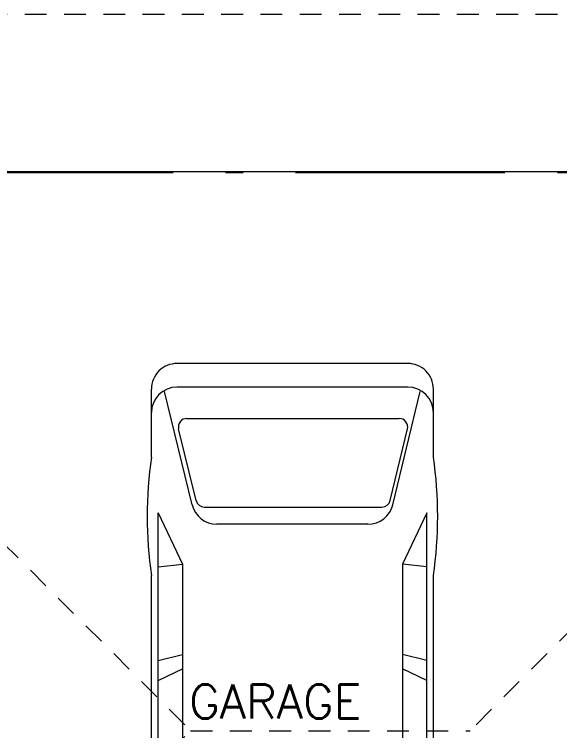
# Model space of a CAD drawing. Header units: metres. Extents: x 8 to 2416, y -346 to 476.
# Drawn here: x 30.142 to 33.265, y 49.754 to 53.854 of the extents above; entities that cross this region are included whole.
import ezdxf

# ---------------------------------------------------------------- set-up
doc = ezdxf.new("R2010")
doc.units = ezdxf.units.M
for name, pattern in [('0', [0]), ('ACAD_ISO10W100', [18, 12, -3, 0, -3]), ('HIDDEN2', [0.1875, 0.125, -0.0625])]:
    doc.linetypes.add(name, pattern=pattern)
doc.layers.get('0').update_dxf_attribs({"color": 250, "linetype": '0', "lineweight": 20})
for name, color, linetype, lineweight in [('02_mobiliario', 250, 'Continuous', 5), ('baños', 140, 'Continuous', 0), ('MOBILIARIOS', 252, 'Continuous', 0), ('piso', 253, 'Continuous', 0), ('textos', 7, 'Continuous', 0)]:
    doc.layers.add(name, color=color, linetype=linetype, lineweight=lineweight)
doc.layers.add('SOLAR', color=7, linetype='ACAD_ISO10W100', lineweight=9, true_color=0xff1414)
doc.layers.add('Techos 1', color=7, linetype='HIDDEN2', lineweight=9, true_color=0x42391a)
doc.styles.get("Standard").update_dxf_attribs({"font": 'arial.ttf', "height": 0.1875})

# ---------------------------------------------------------------- blocks, each defined once
blk = doc.blocks.new('PL BASE 1N NASAS 09')
at = {"layer": 'piso'}
blk.add_line((-121.8711, -35.2497), (-114.9911, -35.2497), dxfattribs=at)
at = {"layer": 'Techos 1'}
for p, q in [((-123.3311, -34.3497), (-113.5311, -34.3497)), ((-123.3311, -34.3497), (-119.2311, -38.4497)), ((-113.5311, -34.3497), (-117.6311, -38.4497)), ((-123.3311, -42.5497), (-119.2311, -38.4497)), ((-119.2311, -38.4497), (-117.6311, -38.4497))]:
    blk.add_line(p, q, dxfattribs=at)
at = {"layer": 'textos', "insert": (-119.3734, -38.3805), "char_height": 0.195, "width": 3.404877, "attachment_point": 7}
blk.add_mtext('{\\Fromans|c0; GARAGE}', dxfattribs=at)
blk = doc.blocks.new('carro1')
at = {"layer": 'MOBILIARIOS'}
for p, q in [((-0.3195, 1.577), (-0.7087, 1.577)), ((-0.3195, 1.577), (-0.7087, 1.577)), ((2.066, 1.577), (0.3591, 1.577)), ((2.066, 1.577), (0.3591, 1.577)), ((2.9764, 1.577), (2.7405, 1.577)), ((2.9764, 1.577), (2.7405, 1.577)), ((0, 1.5395), (0.2941, 1.4)), ((1.7417, 1.5395), (0, 1.5395)), ((1.7417, 1.5395), (0, 1.5395)), ((0, 1.5395), (0.2941, 1.4)), ((0.3093, 1.5395), (0.2941, 1.4)), ((0.3093, 1.5395), (0.2941, 1.4)), ((0.845, 1.5395), (0.8104, 1.4)), ((0.845, 1.5395), (0.8104, 1.4)), ((0.9588, 1.5395), (0.8933, 1.4)), ((0.9588, 1.5395), (0.8933, 1.4)), ((1.3304, 1.4), (1.7417, 1.5395)), ((1.3304, 1.4), (1.7417, 1.5395)), ((-0.047, 1.3442), (-0.6952, 1.5015)), ((-0.047, 1.3442), (-0.6952, 1.5015)), ((1.8223, 1.5157), (2.9825, 1.3968)), ((1.8223, 1.5157), (2.9825, 1.3968)), ((1.4872, 1.3505), (1.8172, 1.4575)), ((1.4872, 1.3505), (1.8172, 1.4575)), ((-0.855, 1.4307), (-0.855, 0.1088)), ((-0.855, 1.4307), (-0.855, 0.1088)), ((-0.72, 1.4307), (-0.72, 0.1088)), ((-0.72, 1.4307), (-0.72, 0.1088)), ((-0.0704, 1.3295), (-0.4803, 1.4289)), ((-0.0704, 1.3295), (-0.4803, 1.4289)), ((0.2941, 1.4), (1.3304, 1.4)), ((0.2941, 1.4), (1.3304, 1.4)), ((2.9825, 1.4307), (2.9825, 0.1088)), ((2.9825, 1.4307), (2.9825, 0.1088)), ((3.1227, 1.4307), (3.1227, 0.1088)), ((3.1227, 1.4307), (3.1227, 0.1088)), ((-0.5405, 0.1655), (-0.5405, 1.3816)), ((-0.5405, 0.1655), (-0.5405, 1.3816)), ((-0.0332, 0.2651), (-0.0332, 1.282)), ((-0.0332, 0.2651), (-0.0332, 1.282)), ((2.0065, 1.2385), (1.9496, 1.2336)), ((2.0065, 1.2385), (1.9496, 1.2336)), ((0.0647, 1.2021), (0.0647, 0.3374)), ((0.0647, 1.2021), (0.0647, 0.3374)), ((2.0108, 1.1866), (1.9538, 1.1821)), ((2.0108, 1.1866), (1.9538, 1.1821)), ((2.0147, 1.1345), (1.9575, 1.1306)), ((2.0147, 1.1345), (1.9575, 1.1306)), ((2.018, 1.0826), (1.9608, 1.0792)), ((2.018, 1.0826), (1.9608, 1.0792)), ((2.0206, 1.0305), (1.9636, 1.0277)), ((2.0206, 1.0305), (1.9636, 1.0277)), ((2.023, 0.9784), (1.9659, 0.9762)), ((2.023, 0.9784), (1.9659, 0.9762)), ((2.0248, 0.9262), (1.9677, 0.9245)), ((2.0248, 0.9262), (1.9677, 0.9245)), ((2.026, 0.8741), (1.9688, 0.8729)), ((2.026, 0.8741), (1.9688, 0.8729)), ((2.0267, 0.8218), (1.9696, 0.8214)), ((2.0267, 0.8218), (1.9696, 0.8214)), ((2.027, 0.7697), (1.9699, 0.7697)), ((2.027, 0.7697), (1.9699, 0.7697)), ((2.0267, 0.7176), (1.9696, 0.7181)), ((2.0267, 0.7176), (1.9696, 0.7181)), ((2.026, 0.6654), (1.9688, 0.6666)), ((2.026, 0.6654), (1.9688, 0.6666)), ((2.0248, 0.6133), (1.9677, 0.615)), ((2.0248, 0.6133), (1.9677, 0.615)), ((2.023, 0.5611), (1.9659, 0.5633)), ((2.023, 0.5611), (1.9659, 0.5633)), ((2.0206, 0.509), (1.9636, 0.5118)), ((2.0206, 0.509), (1.9636, 0.5118)), ((2.018, 0.4569), (1.9608, 0.4603)), ((2.018, 0.4569), (1.9608, 0.4603)), ((2.0147, 0.405), (1.9575, 0.4088)), ((2.0147, 0.405), (1.9575, 0.4088)), ((2.0108, 0.3529), (1.9538, 0.3573)), ((2.0108, 0.3529), (1.9538, 0.3573)), ((2.0065, 0.3009), (1.9496, 0.3058)), ((2.0065, 0.3009), (1.9496, 0.3058)), ((-0.0704, 0.2176), (-0.4803, 0.1182)), ((-0.0704, 0.2176), (-0.4803, 0.1182)), ((-0.047, 0.1953), (-0.6952, 0.038)), ((-0.047, 0.1953), (-0.6952, 0.038)), ((1.4872, 0.189), (1.8172, 0.082)), ((1.4872, 0.189), (1.8172, 0.082)), ((0, 0), (0.2941, 0.1395)), ((0, 0), (0.2941, 0.1395)), ((0.3093, 0), (0.2941, 0.1395)), ((0.2941, 0.1395), (1.3304, 0.1395)), ((0.3093, 0), (0.2941, 0.1395)), ((0.2941, 0.1395), (1.3304, 0.1395)), ((0.845, 0), (0.8104, 0.1395)), ((0.845, 0), (0.8104, 0.1395)), ((0.9588, 0), (0.8933, 0.1395)), ((0.9588, 0), (0.8933, 0.1395)), ((1.3304, 0.1395), (1.7417, 0)), ((1.3304, 0.1395), (1.7417, 0)), ((1.8223, 0.0238), (2.9825, 0.1427)), ((1.8223, 0.0238), (2.9825, 0.1427)), ((1.7417, 0), (0, 0)), ((1.7417, 0), (0, 0)), ((-0.3195, -0.0375), (-0.7087, -0.0375)), ((-0.3195, -0.0375), (-0.7087, -0.0375)), ((2.066, -0.0375), (0.3591, -0.0375)), ((2.066, -0.0375), (0.3591, -0.0375)), ((2.9764, -0.0375), (2.7405, -0.0375)), ((2.9764, -0.0375), (2.7405, -0.0375))]:
    blk.add_line(p, q, dxfattribs=at)
for centre, radius, start, end in [((0.0198, -0.727), 2.3288, 81.6216, 98.3784), ((0.0198, -0.727), 2.3288, 81.6216, 98.3784), ((2.4033, -0.2902), 1.8974, 79.7616, 100.2384), ((2.4033, -0.2902), 1.8974, 79.7616, 100.2384), ((-0.7089, 1.4309), 0.1461, 89.9174, 180.0824), ((-0.7089, 1.4309), 0.1461, 89.9174, 180.0824), ((-0.5737, 1.4306), 0.1463, 90.0172, 179.9829), ((-0.5737, 1.4306), 0.1463, 90.0172, 179.9829), ((2.8362, 1.4306), 0.1463, 0.0171, 89.9829), ((2.8362, 1.4306), 0.1463, 0.0171, 89.9829), ((2.9764, 1.4306), 0.1463, 0.0171, 89.9829), ((2.9764, 1.4306), 0.1463, 0.0171, 89.9829), ((-3.3503, 0.7697), 5.3917, 352.3671, 7.6329), ((-3.3503, 0.7697), 5.3917, 352.3671, 7.6329), ((1.8324, 1.4112), 0.0487, 6.8356, 108.1699), ((1.8324, 1.4112), 0.0487, 6.8356, 108.1699), ((-0.4918, 1.3815), 0.0488, 76.3661, 179.9108), ((-0.4918, 1.3815), 0.0488, 76.3661, 179.9108), ((-3.4107, 0.7697), 5.3309, 353.0262, 6.9738), ((-3.4107, 0.7697), 5.3309, 353.0262, 6.9738), ((-0.082, 1.2821), 0.0488, 359.911, 76.2607), ((-0.082, 1.2821), 0.0488, 359.911, 76.2607), ((-0.0817, 1.202), 0.1464, 0.0444, 76.3177), ((-0.0817, 1.202), 0.1464, 0.0444, 76.3177), ((1.5025, 1.3039), 0.049, 108.1055, 185.9744), ((1.5025, 1.3039), 0.049, 108.1055, 185.9744), ((-3.3795, 0.7697), 4.8621, 353.7528, 6.2472), ((-3.3795, 0.7697), 4.8621, 353.7528, 6.2472), ((-0.0817, 0.3375), 0.1464, 283.6822, 359.9556), ((-0.0817, 0.3375), 0.1464, 283.6822, 359.9556), ((-0.082, 0.265), 0.0488, 283.7393, 0.0891), ((-0.082, 0.265), 0.0488, 283.7393, 0.0891), ((1.5025, 0.2356), 0.049, 174.0256, 251.8945), ((1.5025, 0.2356), 0.049, 174.0256, 251.8945), ((-0.4918, 0.1656), 0.0488, 180.0891, 283.6339), ((-0.4918, 0.1656), 0.0488, 180.0891, 283.6339), ((-0.7089, 0.1086), 0.1461, 179.9176, 270.0825), ((-0.7089, 0.1086), 0.1461, 179.9176, 270.0825), ((-0.5737, 0.1088), 0.1463, 180.0171, 269.9828), ((-0.5737, 0.1088), 0.1463, 180.0171, 269.9828), ((1.8324, 0.1283), 0.0487, 251.8301, 353.1644), ((1.8324, 0.1283), 0.0487, 251.8301, 353.1644), ((2.8362, 0.1088), 0.1463, 270.0171, 359.9829), ((2.8362, 0.1088), 0.1463, 270.0171, 359.9829), ((2.9764, 0.1088), 0.1463, 270.0171, 359.9829), ((2.9764, 0.1088), 0.1463, 270.0171, 359.9829), ((0.0198, 2.2664), 2.3288, 261.6216, 278.3784), ((0.0198, 2.2664), 2.3288, 261.6216, 278.3784), ((2.4033, 1.8296), 1.8974, 259.7616, 280.2384), ((2.4033, 1.8296), 1.8974, 259.7616, 280.2384)]:
    blk.add_arc(centre, radius, start, end, dxfattribs=at)
blk = doc.blocks.new('PL MUEBLES 1N NASAS 09')
at = {"layer": '02_mobiliario', "rotation": 270}
blk.add_blockref('carro1', (42.8435, 51), dxfattribs=at)
at = {"layer": 'baños'}
blk.add_blockref('PL BASE 1N NASAS 09', (162.2615, 88.2033), dxfattribs=at)

msp = doc.modelspace()

# ---------------------------------------------------------------- linework, layer by layer
at = {"layer": 'SOLAR', "ltscale": 0.1}
msp.add_lwpolyline([(65.3869, 32.9575), (27.5082, 32.9576), (27.9516, 52.9481), (65.7229, 52.9542)], close=True, dxfattribs=at)

# ---------------------------------------------------------------- block references
msp.add_blockref('PL MUEBLES 1N NASAS 09', (-11.8789, 0))

doc.saveas('drawing.dxf')
